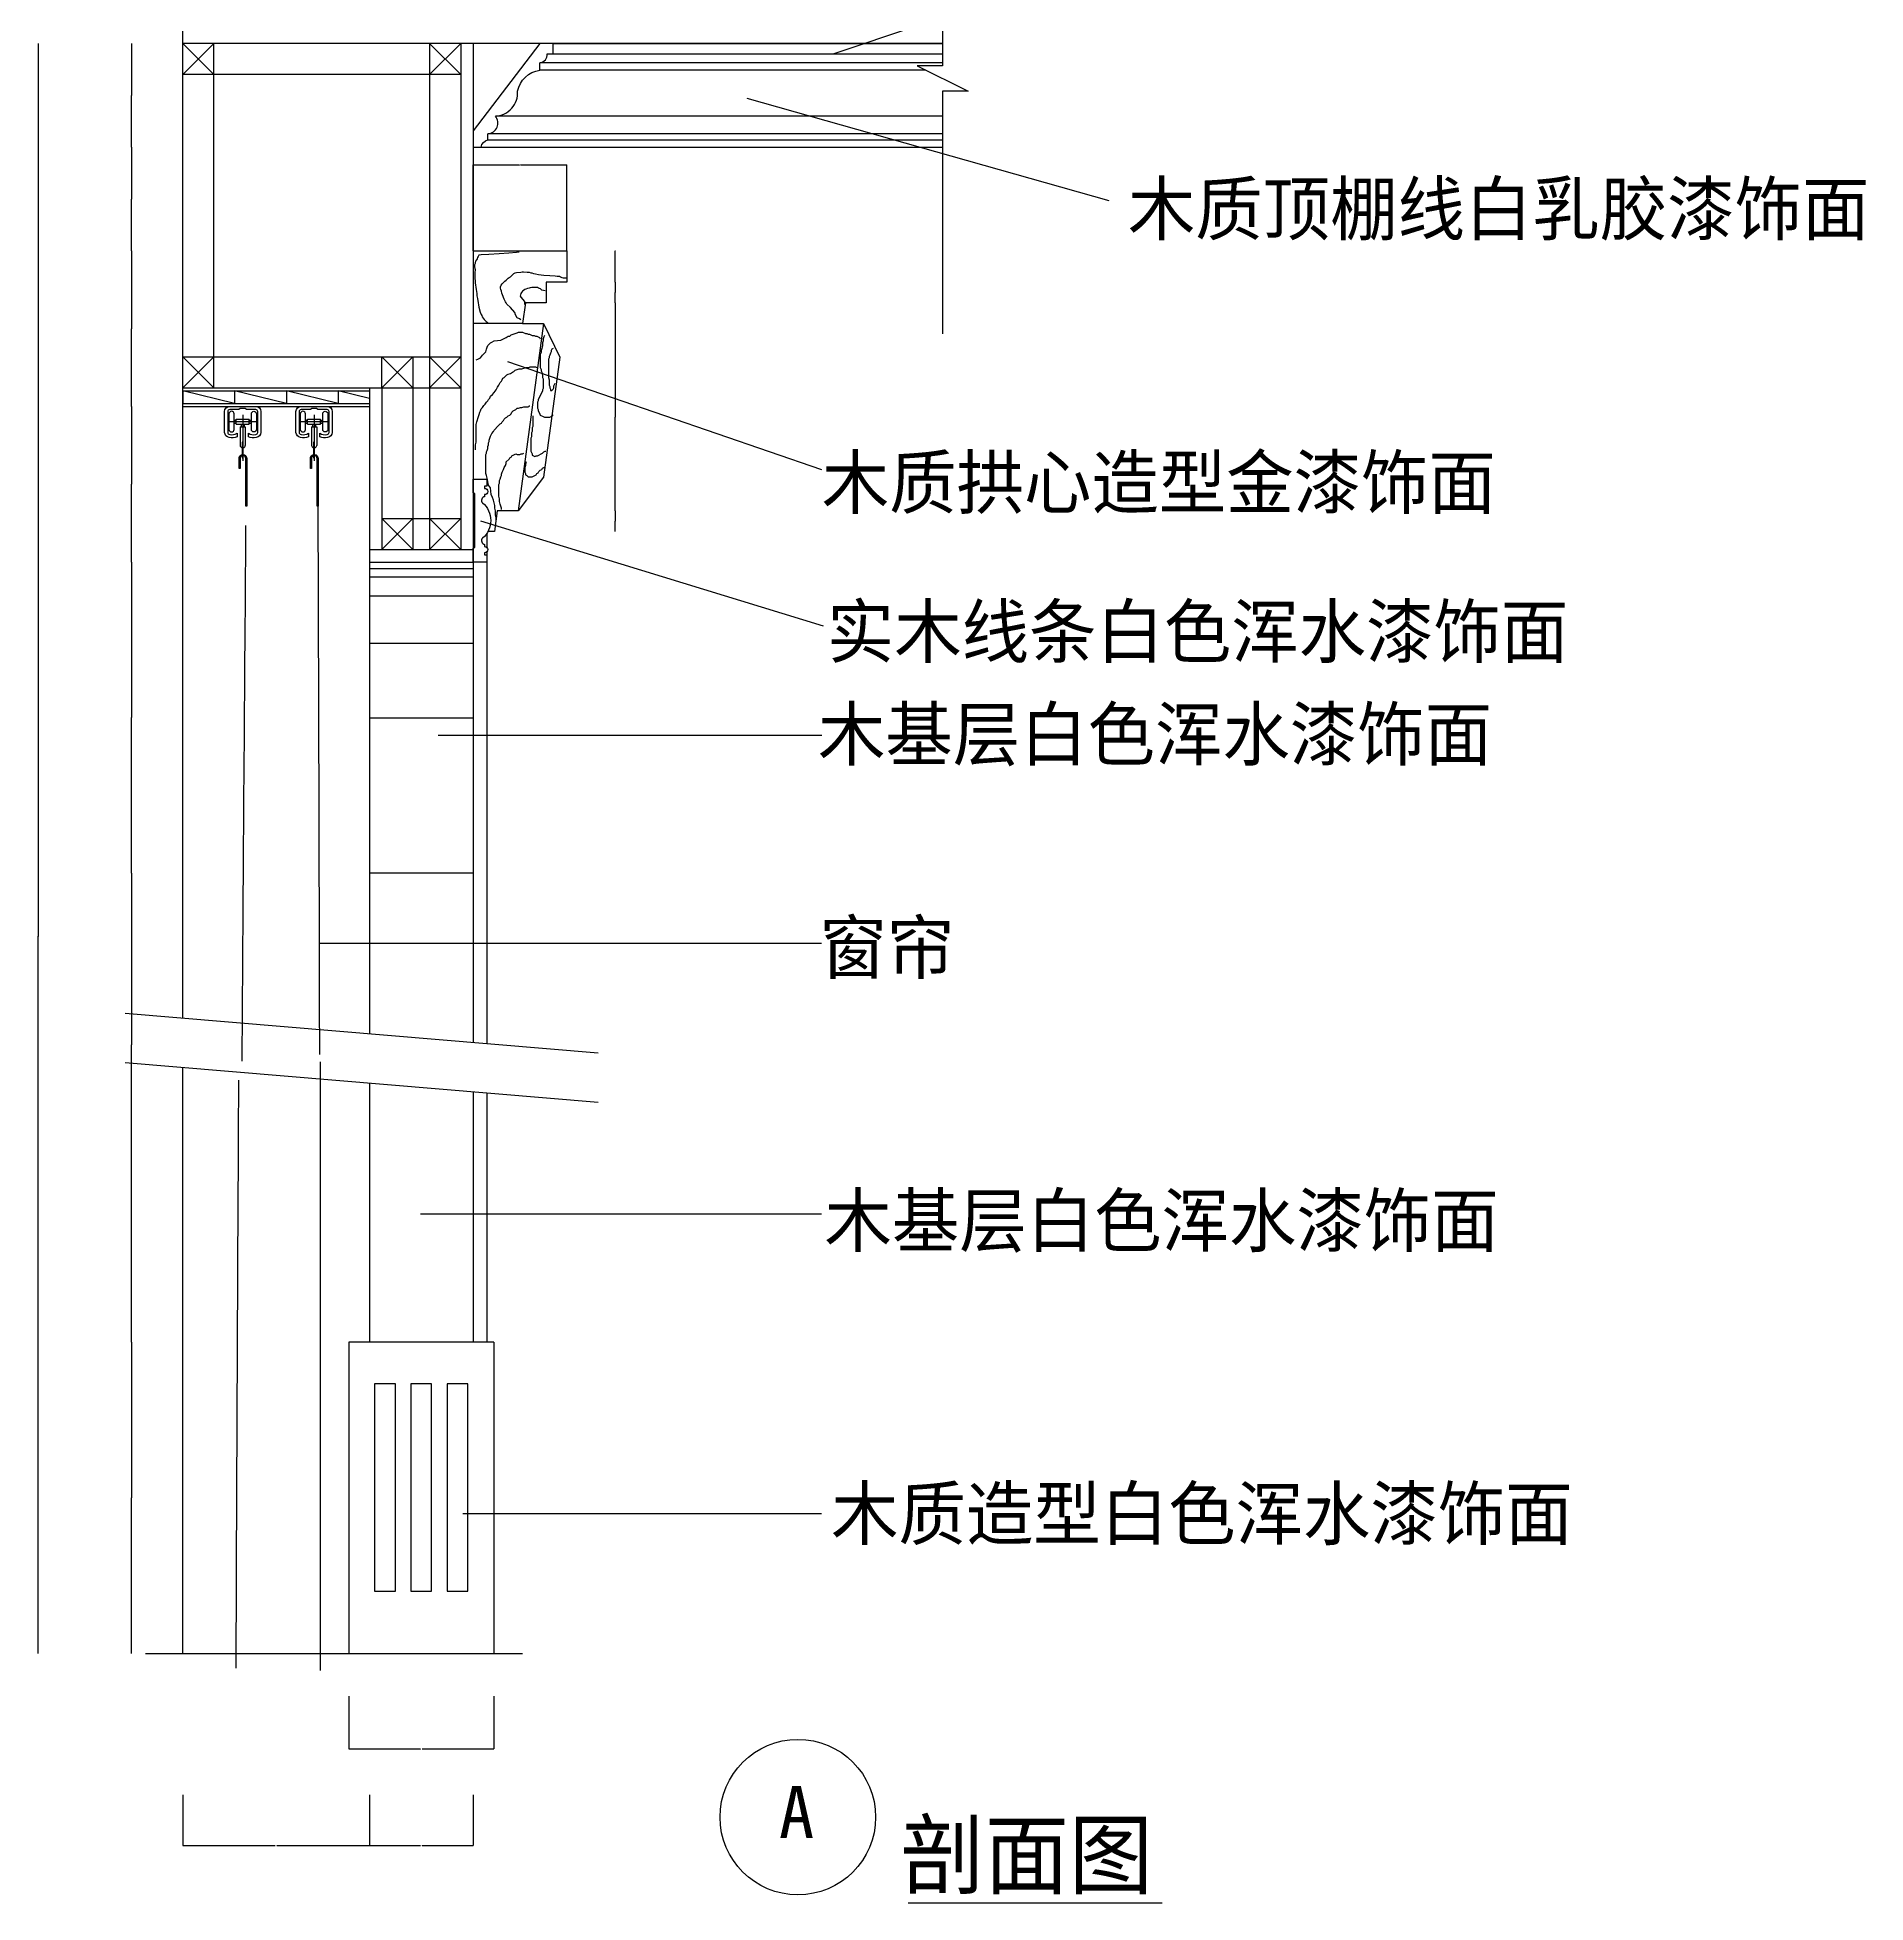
# Model space of a CAD drawing. Header units: metres. Extents: x 313 to 8800, y 220 to 11861.
# Drawn here: x 4784 to 8310, y 220 to 3818 of the extents above; entities that cross this region are included whole.
import ezdxf

# ---------------------------------------------------------------- set-up
doc = ezdxf.new("R2010")
doc.units = ezdxf.units.M
for name, color, linetype in [('2', 2, 'Continuous'), ('3', 3, 'Continuous'), ('4', 4, 'Continuous'), ('7', 7, 'Continuous'), ('BH', 3, 'Continuous'), ('DIM', 3, 'Continuous'), ('TEXT', 3, 'Continuous')]:
    doc.layers.add(name, color=color, linetype=linetype)
doc.dimstyles.get("Standard").update_dxf_attribs({"dimtxt": 2.5, "dimasz": 2.5, "dimexe": 1.25, "dimexo": 0.625, "dimtad": 1, "dimcen": 2.5, "dimazin": 3, "dimtfac": 1, "dimtmove": 0, "dimatfit": 3})

# ---------------------------------------------------------------- blocks, each defined once
blk = doc.blocks.new('窗帘-剖')
at = {"layer": '3'}
for p, q in [((-14.23, -14.61), (14.23, -14.61)), ((-8.3, -13.11), (-6.3, -13.11)), ((-8.3, -16.11), (-6.3, -16.11)), ((-6.3, -17.11), (-6.3, -12.11)), ((-6.3, -12.11), (6.3, -12.11)), ((-6.3, -17.11), (6.3, -17.11)), ((-1.5, -17.11), (-1.5, -19.61)), ((0, -7.92), (0, -52.37)), ((1.5, -17.11), (1.5, -19.61)), ((6.3, -17.11), (6.3, -12.11)), ((6.3, -13.11), (8.3, -13.11)), ((6.3, -16.11), (8.3, -16.11)), ((-2.5, -19.61), (-2.5, -37.61)), ((-2.5, -19.61), (2.5, -19.61)), ((2.5, -19.61), (2.5, -37.61))]:
    blk.add_line(p, q, dxfattribs=at)
for points in [[(-8.3, -22.12), (-8.3, -7.11, 1), (-13.3, -7.11), (-13.3, -22.12, 1)], [(8.3, -22.12), (8.3, -7.11, -1), (13.3, -7.11), (13.3, -22.12, -1)]]:
    blk.add_lwpolyline(points, format="xyb", close=True, dxfattribs=at)
blk.add_lwpolyline([(-0.5, -49.47), (0.5, -49.47), (0.5, -34.47), (-0.5, -34.47)], close=True, dxfattribs=at)
for points in [[(-0.5, -47.48, 0.34), (-2.58, -50.16), (-2.58, -59.89), (-3.58, -59.89), (-3.58, -50.16, -0.36), (-0.5, -46.45)], [(0.5, -46.4, -0.39), (3.95, -50.16), (3.95, -96.31), (2.95, -96.31), (2.95, -50.16, 0.38), (0.5, -47.41)]]:
    blk.add_lwpolyline(points, format="xyb", dxfattribs=at)
for centre, start, end in [((-0.5, -37.61), 180, 270), ((0.5, -37.61), 270, 0)]:
    blk.add_arc(centre, 2, start, end, dxfattribs=at)
at = {"layer": '7'}
blk.add_lwpolyline([(-12.5, 0), (12.5, 0, -0.41), (17.5, -5), (17.5, -25, -0.35), (13.04, -29.95, -0.17), (5.51, -29.26), (5.51, -25.89, 0.21), (12.5, -27, 0.41), (14.5, -25), (14.5, -5, 0.41), (12.5, -3), (3.6, -3), (2.33, -2), (-2.33, -2), (-3.6, -3), (-12.5, -3, 0.41), (-14.5, -5), (-14.5, -25, 0.41), (-12.5, -27, 0.21), (-5.51, -25.89), (-5.51, -29.26, -0.17), (-13.04, -29.95, -0.35), (-17.5, -25), (-17.5, -5, -0.41)], format="xyb", close=True, dxfattribs=at)
blk = doc.blocks.new('*D5')
for p, q in [((5064.56, 428.07), (5064.56, 330.36)), ((5424.56, 428.07), (5424.56, 330.36)), ((5064.81, 330.36), (5243.06, 330.36)), ((5246.06, 330.36), (5424.31, 330.36))]:
    blk.add_line(p, q)
at = {"layer": 'Defpoints'}
for p in [(5064.56, 428.07), (5424.56, 428.07), (5064.56, 330.36)]:
    blk.add_point(p, dxfattribs=at)
at = {"layer": 'DIM', "insert": (5244.56, 330.36), "char_height": 1, "attachment_point": 5}
blk.add_mtext('180', dxfattribs=at)
blk = doc.blocks.new('*D6')
for p, q in [((5424.56, 428.07), (5424.56, 330.36)), ((5624.56, 428.07), (5624.56, 330.36)), ((5424.81, 330.36), (5523.06, 330.36)), ((5526.06, 330.36), (5624.31, 330.36))]:
    blk.add_line(p, q)
at = {"layer": 'Defpoints'}
for p in [(5424.56, 428.07), (5624.56, 428.07), (5424.56, 330.36)]:
    blk.add_point(p, dxfattribs=at)
at = {"layer": 'DIM', "insert": (5524.56, 330.36), "char_height": 1, "attachment_point": 5}
blk.add_mtext('100', dxfattribs=at)
blk = doc.blocks.new('*D34')
for p, q in [((4785.59, 3805.91), (4785.59, 2083.54)), ((4785.34, 2083.54), (4785.09, 2083.54)), ((4785.59, 701), (4785.59, 2083.54)), ((4785.59, 2083.54), (4785.59, 2083.54)), ((4785.84, 2083.54), (4786.09, 2083.54))]:
    blk.add_line(p, q)
at = {"layer": 'Defpoints'}
for p in [(4785.59, 3805.91), (4785.59, 2083.54), (4785.59, 701)]:
    blk.add_point(p, dxfattribs=at)
at = {"layer": 'DIM', "insert": (4785.59, 2084.665), "char_height": 1, "attachment_point": 5}
blk.add_mtext('2900', dxfattribs=at)
blk = doc.blocks.new('*D35')
for p, q in [((4965.94, 3805.91), (4965.94, 3705.91)), ((4965.69, 3705.91), (4965.44, 3705.91)), ((4965.94, 3605.91), (4965.94, 3705.91)), ((4965.94, 3705.91), (4965.94, 3705.91)), ((4966.19, 3705.91), (4966.44, 3705.91))]:
    blk.add_line(p, q)
at = {"layer": 'Defpoints'}
for p in [(4965.94, 3805.91), (4965.94, 3705.91), (4965.94, 3605.91)]:
    blk.add_point(p, dxfattribs=at)
at = {"layer": 'DIM', "insert": (4965.94, 3707.035), "char_height": 1, "attachment_point": 5}
blk.add_mtext('100', dxfattribs=at)
blk = doc.blocks.new('*D36')
for p, q in [((4965.94, 3605.91), (4965.94, 3505.91)), ((4965.69, 3505.91), (4965.44, 3505.91)), ((4965.94, 3405.91), (4965.94, 3505.91)), ((4965.94, 3505.91), (4965.94, 3505.91)), ((4966.19, 3505.91), (4966.44, 3505.91))]:
    blk.add_line(p, q)
at = {"layer": 'Defpoints'}
for p in [(4965.94, 3605.91), (4965.94, 3505.91), (4965.94, 3405.91)]:
    blk.add_point(p, dxfattribs=at)
at = {"layer": 'DIM', "insert": (4965.94, 3507.035), "char_height": 1, "attachment_point": 5}
blk.add_mtext('100', dxfattribs=at)
blk = doc.blocks.new('*D37')
for p, q in [((5624.56, 3405.91), (5624.56, 3571.78)), ((5624.81, 3571.78), (5714.02, 3571.78)), ((5716.02, 3571.78), (5805.23, 3571.78)), ((5805.48, 3405.91), (5805.48, 3571.78))]:
    blk.add_line(p, q)
at = {"layer": 'Defpoints'}
for p in [(5624.56, 3571.78), (5624.56, 3405.91), (5805.48, 3405.91)]:
    blk.add_point(p, dxfattribs=at)
at = {"layer": 'DIM', "insert": (5715.02, 3571.78), "char_height": 1, "attachment_point": 5}
blk.add_mtext('90', dxfattribs=at)
blk = doc.blocks.new('*D38')
for p, q in [((4965.94, 2205.91), (4965.94, 1874.82)), ((4965.69, 1874.82), (4965.44, 1874.82)), ((4965.94, 1301), (4965.94, 1874.82)), ((4965.94, 1874.82), (4965.94, 1874.82)), ((4966.19, 1874.82), (4966.44, 1874.82))]:
    blk.add_line(p, q)
at = {"layer": 'Defpoints'}
for p in [(4965.94, 2205.91), (4965.94, 1874.82), (4965.94, 1301)]:
    blk.add_point(p, dxfattribs=at)
at = {"layer": 'DIM', "insert": (4965.94, 1875.945), "char_height": 1, "attachment_point": 5}
blk.add_mtext('1800', dxfattribs=at)
blk = doc.blocks.new('*D39')
for p, q in [((4965.94, 1301), (4965.94, 1001)), ((4965.69, 1001), (4965.44, 1001)), ((4965.94, 701), (4965.94, 1001)), ((4965.94, 1001), (4965.94, 1001)), ((4966.19, 1001), (4966.44, 1001))]:
    blk.add_line(p, q)
at = {"layer": 'Defpoints'}
for p in [(4965.94, 1301), (4965.94, 1001), (4965.94, 701)]:
    blk.add_point(p, dxfattribs=at)
at = {"layer": 'DIM', "insert": (4965.94, 1002.125), "char_height": 1, "attachment_point": 5}
blk.add_mtext('300', dxfattribs=at)
blk = doc.blocks.new('*D40')
for p, q in [((5384.56, 618.23), (5384.56, 516.6)), ((5664.56, 618.23), (5664.56, 516.6)), ((5384.81, 516.6), (5523.06, 516.6)), ((5526.06, 516.6), (5664.31, 516.6))]:
    blk.add_line(p, q)
at = {"layer": 'Defpoints'}
for p in [(5384.56, 618.23), (5664.56, 618.23), (5384.56, 516.6)]:
    blk.add_point(p, dxfattribs=at)
at = {"layer": 'DIM', "insert": (5524.56, 516.6), "char_height": 1, "attachment_point": 5}
blk.add_mtext('140', dxfattribs=at)
blk = doc.blocks.new('*D41')
for p, q in [((4965.94, 3405.91), (4965.94, 3255.91)), ((4965.69, 3255.91), (4965.44, 3255.91)), ((4965.94, 3105.91), (4965.94, 3255.91)), ((4965.94, 3255.91), (4965.94, 3255.91)), ((4966.19, 3255.91), (4966.44, 3255.91))]:
    blk.add_line(p, q)
at = {"layer": 'Defpoints'}
for p in [(4965.94, 3405.91), (4965.94, 3255.91), (4965.94, 3105.91)]:
    blk.add_point(p, dxfattribs=at)
at = {"layer": 'DIM', "insert": (4965.94, 3257.035), "char_height": 1, "attachment_point": 5}
blk.add_mtext('150', dxfattribs=at)
blk = doc.blocks.new('*D42')
for p, q in [((4965.94, 3105.91), (4965.94, 2955.91)), ((4965.69, 2955.91), (4965.44, 2955.91)), ((4965.94, 2805.91), (4965.94, 2955.91)), ((4965.94, 2955.91), (4965.94, 2955.91)), ((4966.19, 2955.91), (4966.44, 2955.91))]:
    blk.add_line(p, q)
at = {"layer": 'Defpoints'}
for p in [(4965.94, 3105.91), (4965.94, 2955.91), (4965.94, 2805.91)]:
    blk.add_point(p, dxfattribs=at)
at = {"layer": 'DIM', "insert": (4965.94, 2957.035), "char_height": 1, "attachment_point": 5}
blk.add_mtext('150', dxfattribs=at)
blk = doc.blocks.new('*D43')
for p, q in [((4965.94, 2805.91), (4965.94, 2505.91)), ((4965.69, 2505.91), (4965.44, 2505.91)), ((4965.94, 2205.91), (4965.94, 2505.91)), ((4965.94, 2505.91), (4965.94, 2505.91)), ((4966.19, 2505.91), (4966.44, 2505.91))]:
    blk.add_line(p, q)
at = {"layer": 'Defpoints'}
for p in [(4965.94, 2805.91), (4965.94, 2505.91), (4965.94, 2205.91)]:
    blk.add_point(p, dxfattribs=at)
at = {"layer": 'DIM', "insert": (4965.94, 2507.035), "char_height": 1, "attachment_point": 5}
blk.add_mtext('300', dxfattribs=at)
blk = doc.blocks.new('*D44')
for p, q in [((5898.04, 3405.91), (5897.79, 3405.91)), ((5898.29, 3405.91), (5898.29, 3405.91)), ((5898.29, 3345.91), (5898.29, 3405.91)), ((5898.29, 3405.91), (5898.29, 3405.91)), ((5898.54, 3405.91), (5898.79, 3405.91))]:
    blk.add_line(p, q)
at = {"layer": 'Defpoints'}
for p in [(5898.29, 3405.91), (5898.29, 3405.91), (5898.29, 3345.91)]:
    blk.add_point(p, dxfattribs=at)
at = {"layer": 'DIM', "insert": (5898.29, 3407.035), "char_height": 1, "attachment_point": 5}
blk.add_mtext('30', dxfattribs=at)
blk = doc.blocks.new('*D45')
for p, q in [((5898.04, 3325.91), (5897.79, 3325.91)), ((5898.29, 3345.91), (5898.29, 3325.91)), ((5898.29, 3305.91), (5898.29, 3325.91)), ((5898.29, 3325.91), (5898.29, 3325.91)), ((5898.54, 3325.91), (5898.79, 3325.91))]:
    blk.add_line(p, q)
at = {"layer": 'Defpoints'}
for p in [(5898.29, 3345.91), (5898.29, 3325.91), (5898.29, 3305.91)]:
    blk.add_point(p, dxfattribs=at)
at = {"layer": 'DIM', "insert": (5898.29, 3327.035), "char_height": 1, "attachment_point": 5}
blk.add_mtext('20', dxfattribs=at)
blk = doc.blocks.new('*D46')
for p, q in [((5898.29, 3305.91), (5898.29, 3265.91)), ((5898.04, 3265.91), (5897.79, 3265.91)), ((5898.29, 3265.91), (5898.29, 3265.91)), ((5898.29, 3265.91), (5898.29, 3265.91)), ((5898.54, 3265.91), (5898.79, 3265.91))]:
    blk.add_line(p, q)
at = {"layer": 'Defpoints'}
for p in [(5898.29, 3305.91), (5898.29, 3265.91), (5898.29, 3265.91)]:
    blk.add_point(p, dxfattribs=at)
at = {"layer": 'DIM', "insert": (5898.29, 3267.035), "char_height": 1, "attachment_point": 5}
blk.add_mtext('20', dxfattribs=at)
blk = doc.blocks.new('*D47')
for p, q in [((5898.29, 3265.91), (5898.29, 3085.18)), ((5898.04, 3085.18), (5897.79, 3085.18)), ((5898.29, 2904.45), (5898.29, 3085.18)), ((5898.29, 3085.18), (5898.29, 3085.18)), ((5898.54, 3085.18), (5898.79, 3085.18))]:
    blk.add_line(p, q)
at = {"layer": 'Defpoints'}
for p in [(5898.29, 3265.91), (5898.29, 3085.18), (5898.29, 2904.45)]:
    blk.add_point(p, dxfattribs=at)
at = {"layer": 'DIM', "insert": (5898.29, 3086.305), "char_height": 1, "attachment_point": 5}
blk.add_mtext('180', dxfattribs=at)
blk = doc.blocks.new('*D48')
for p, q in [((5898.04, 2884.45), (5897.79, 2884.45)), ((5898.29, 2904.45), (5898.29, 2884.45)), ((5898.29, 2864.45), (5898.29, 2884.45)), ((5898.29, 2884.45), (5898.29, 2884.45)), ((5898.54, 2884.45), (5898.79, 2884.45))]:
    blk.add_line(p, q)
at = {"layer": 'Defpoints'}
for p in [(5898.29, 2904.45), (5898.29, 2884.45), (5898.29, 2864.45)]:
    blk.add_point(p, dxfattribs=at)
at = {"layer": 'DIM', "insert": (5898.29, 2885.575), "char_height": 1, "attachment_point": 5}
blk.add_mtext('20', dxfattribs=at)

msp = doc.modelspace()

# ---------------------------------------------------------------- linework, layer by layer
at = {"layer": '2'}
for p, q in [((5064.56, 1926.34), (5064.56, 4416.46)), ((5064.56, 701), (5064.56, 1831.54)), ((4992.46, 701), (5719.84, 701))]:
    msp.add_line(p, q, dxfattribs=at)
at = {"layer": '3'}
for p, q in [((5064.56, 3805.91), (5124.56, 3745.91)), ((5124.56, 3805.91), (5064.56, 3745.91)), ((5540.56, 3805.91), (5600.56, 3745.91)), ((5600.56, 3805.91), (5540.56, 3745.91)), ((5778.84, 3785.91), (6529.98, 3785.91)), ((6529.98, 3768.77), (5753.13, 3768.77)), ((6497.77, 3754.48), (5753.13, 3754.48)), ((6529.98, 3665.91), (5667.41, 3665.91)), ((6529.98, 3631.63), (5653.13, 3631.63)), ((5653.13, 3620.2), (6529.98, 3620.2)), ((5720.04, 3265.91), (5624.56, 3265.91)), ((5064.56, 3201.91), (5124.56, 3141.91)), ((5124.56, 3201.91), (5064.56, 3141.91)), ((5448.56, 3201.91), (5508.56, 3141.91)), ((5508.56, 3201.91), (5448.56, 3141.91)), ((5600.56, 3201.91), (5540.56, 3141.91)), ((5540.56, 3201.91), (5600.56, 3141.91)), ((5448.56, 2889.91), (5508.56, 2829.91)), ((5508.56, 2889.91), (5448.56, 2829.91)), ((5540.56, 2889.91), (5600.56, 2829.91)), ((5600.56, 2889.91), (5540.56, 2829.91)), ((5624.56, 2792.77), (5424.56, 2792.77)), ((5624.56, 2776.53), (5424.56, 2776.53)), ((5624.56, 2739.97), (5424.56, 2739.97)), ((5624.56, 2648.59), (5424.56, 2648.59)), ((5624.56, 2504.42), (5424.56, 2504.42))]:
    msp.add_line(p, q, dxfattribs=at)
msp.add_lwpolyline([(5760.41, 3265.91), (5711.28, 2904.45)], dxfattribs=at)
for points in [[(5434.56, 821), (5474.56, 821), (5474.56, 1221), (5434.56, 1221)], [(5504.56, 821), (5544.56, 821), (5544.56, 1221), (5504.56, 1221)], [(5574.56, 821), (5614.56, 821), (5614.56, 1221), (5574.56, 1221)]]:
    msp.add_lwpolyline(points, close=True, dxfattribs=at)
at = {"layer": '4'}
for p, q in [((6529.98, 3805.91), (5064.56, 3805.91)), ((5600.56, 3805.91), (5600.56, 2829.91)), ((5624.56, 3805.91), (5624.56, 1879.39)), ((5424.56, 3141.91), (5424.56, 1896.16)), ((5448.56, 3141.91), (5448.56, 2829.91)), ((5064.56, 3105.91), (5424.56, 3105.91)), ((5424.56, 2829.91), (5624.56, 2829.91)), ((5424.56, 2805.91), (5624.56, 2805.91)), ((5624.56, 2205.91), (5424.56, 2205.91)), ((5424.56, 1801.36), (5424.56, 1301)), ((5624.56, 1784.59), (5624.56, 1301)), ((5384.56, 1301), (5384.56, 701)), ((5664.56, 1301), (5384.56, 1301)), ((5664.56, 1301), (5664.56, 701))]:
    msp.add_line(p, q, dxfattribs=at)
for points in [[(5624.56, 3637.34), (5624.56, 3605.91), (5640.27, 3605.91, -0.34), (5653.13, 3620.2), (5653.13, 3631.63, 0.61), (5667.41, 3665.91, 0.42), (5710.26, 3714.09, -0.32), (5753.13, 3754.48), (5753.13, 3768.77, 0.41), (5767.41, 3785.91), (5778.84, 3785.91), (5778.84, 3805.91), (5753.13, 3805.91)], [(5650.89, 2819.91), (5650.89, 2805.91), (5624.56, 2805.91), (5624.56, 2832.4), (5627.85, 2834.57), (5627.85, 2937.26), (5624.56, 2939.43), (5624.56, 2965.91), (5650.89, 2965.91), (5650.89, 2951.91), (5646.68, 2951.91), (5646.68, 2947.91, -0.98), (5646.68, 2935.91), (5646.68, 2931.91, 0.58), (5642.58, 2919.91, -0.47), (5642.58, 2851.91, 0.58), (5646.68, 2839.91), (5646.68, 2835.91, -0.98), (5646.68, 2823.91), (5646.68, 2819.91)]]:
    msp.add_lwpolyline(points, format="xyb", close=True, dxfattribs=at)
for points in [[(5778.84, 3805.91), (6529.98, 3805.91)], [(5064.56, 3141.91), (5448.56, 3141.91)]]:
    msp.add_lwpolyline(points, dxfattribs=at)
at = {"layer": '7'}
for p, q in [((5124.56, 3141.91), (5124.56, 3805.91)), ((5540.56, 3805.91), (5540.56, 2829.91)), ((5600.56, 3745.91), (5064.56, 3745.91)), ((5640.27, 3605.91), (6529.98, 3605.91)), ((5448.56, 3141.91), (5448.56, 3201.91)), ((5508.56, 3201.91), (5508.56, 2829.91)), ((5448.56, 3141.91), (5600.56, 3141.91)), ((5448.56, 2889.91), (5600.56, 2889.91)), ((5650.89, 2860.91), (5650.89, 2834.08)), ((5650.89, 2825.74), (5650.89, 1877.18)), ((5650.89, 1782.38), (5650.89, 1301))]:
    msp.add_line(p, q, dxfattribs=at)
for points in [[(5624.56, 3405.91), (5805.48, 3405.91), (5805.48, 3345.91), (5765.48, 3345.91), (5765.48, 3305.91), (5725.48, 3305.91), (5720.04, 3265.91)], [(5720.04, 3265.91), (5760.41, 3265.91), (5791.95, 3200.97), (5760.47, 2969.39), (5711.28, 2904.45), (5670.91, 2904.45)], [(5064.56, 3201.91), (5600.56, 3201.91)], [(5670.91, 2904.45), (5665.48, 2864.45), (5653.11, 2864.45)]]:
    msp.add_lwpolyline(points, dxfattribs=at)
for centre, radius, start, end in [((-773210.57, 225.61), 778540.94, 0.12, 0.2), ((850770.4, -3617.32), 845609.51, 179.56, 179.63), ((-742348.21, 1320.2), 747678.58, 359.95, 0.04), ((817239.6, -2445.74), 812078.72, 179.7, 179.78)]:
    msp.add_arc(centre, radius, start, end, dxfattribs=at)
at = {"layer": 'BH'}
for p, q in [((5628.57, 3383.74), (5628.16, 3381.67)), ((5628.99, 3386.24), (5628.57, 3383.74)), ((5631.07, 3388.73), (5628.99, 3386.24)), ((5632.32, 3390.81), (5631.07, 3388.73)), ((5633.15, 3393.31), (5632.32, 3390.81)), ((5633.98, 3395.38), (5633.15, 3393.31)), ((5635.65, 3397.46), (5633.98, 3395.38)), ((5639.81, 3398.29), (5635.65, 3397.46)), ((5654.78, 3399.13), (5639.81, 3398.29)), ((5674.75, 3400.37), (5654.78, 3399.13)), ((5693.06, 3401.62), (5674.75, 3400.37)), ((5708.03, 3402.87), (5693.06, 3401.62)), ((5713.44, 3403.28), (5708.03, 3402.87)), ((5628.16, 3381.67), (5627.33, 3379.17)), ((5627.33, 3379.17), (5627.33, 3375.01)), ((5627.33, 3375.01), (5627.74, 3372.1)), ((5627.74, 3372.1), (5628.16, 3370.03)), ((5628.16, 3367.95), (5627.74, 3365.87)), ((5627.74, 3365.87), (5627.74, 3352.57)), ((5627.74, 3352.57), (5628.16, 3348.41)), ((5628.16, 3370.03), (5628.16, 3367.95)), ((5628.16, 3348.41), (5628.57, 3344.25)), ((5683.07, 3345.08), (5685.98, 3347.58)), ((5685.98, 3347.58), (5688.06, 3349.66)), ((5688.06, 3349.66), (5690.14, 3351.73)), ((5690.14, 3351.73), (5692.22, 3353.4)), ((5692.22, 3353.4), (5694.31, 3354.64)), ((5694.31, 3354.64), (5696.39, 3355.89)), ((5696.39, 3355.89), (5698.47, 3357.97)), ((5698.47, 3357.97), (5700.96, 3360.46)), ((5700.96, 3360.46), (5703.04, 3362.13)), ((5703.04, 3362.13), (5705.54, 3363.37)), ((5705.54, 3363.37), (5708.45, 3364.21)), ((5708.45, 3364.21), (5716.77, 3365.04)), ((5716.77, 3365.04), (5719.27, 3365.45)), ((5719.27, 3365.45), (5721.76, 3365.45)), ((5721.76, 3365.45), (5728.42, 3365.04)), ((5728.42, 3365.04), (5732.58, 3364.62)), ((5732.58, 3364.62), (5735.49, 3363.79)), ((5735.49, 3363.79), (5737.57, 3363.37)), ((5737.57, 3363.37), (5740.9, 3362.54)), ((5740.9, 3362.54), (5745.06, 3361.71)), ((5745.06, 3361.71), (5750.88, 3360.46)), ((5750.88, 3360.46), (5755.88, 3360.05)), ((5755.88, 3360.05), (5760.87, 3359.22)), ((5760.87, 3359.22), (5772.52, 3358.39)), ((5772.52, 3358.39), (5782.5, 3357.55)), ((5782.5, 3357.55), (5786.66, 3357.14)), ((5786.66, 3357.14), (5791.24, 3357.14)), ((5791.24, 3357.14), (5793.32, 3355.89)), ((5793.32, 3355.89), (5795.81, 3354.64)), ((5795.81, 3354.64), (5797.89, 3353.81)), ((5797.89, 3353.81), (5804.55, 3353.81)), ((5804.55, 3353.81), (5804.97, 3354.23)), ((5628.57, 3344.25), (5629.41, 3340.09)), ((5629.41, 3340.09), (5629.82, 3335.94)), ((5629.82, 3335.94), (5630.65, 3331.78)), ((5630.65, 3331.78), (5631.07, 3327.62)), ((5631.07, 3327.62), (5631.49, 3323.47)), ((5631.49, 3323.47), (5631.9, 3319.31)), ((5631.9, 3319.31), (5632.73, 3314.32)), ((5632.73, 3314.32), (5634.4, 3306.01)), ((5677.25, 3336.77), (5678.91, 3339.68)), ((5677.25, 3333.86), (5677.25, 3336.77)), ((5678.08, 3331.36), (5677.25, 3333.86)), ((5679.33, 3328.45), (5678.08, 3331.36)), ((5678.91, 3339.68), (5680.58, 3342.17)), ((5680.16, 3324.3), (5679.33, 3328.45)), ((5680.99, 3321.39), (5680.16, 3324.3)), ((5680.58, 3342.17), (5683.07, 3345.08)), ((5682.24, 3318.06), (5680.99, 3321.39)), ((5683.07, 3315.98), (5682.24, 3318.06)), ((5684.32, 3313.07), (5683.07, 3315.98)), ((5685.57, 3310.16), (5684.32, 3313.07)), ((5687.23, 3307.67), (5685.57, 3310.16)), ((5715.94, 3320.97), (5715.52, 3318.48)), ((5715.52, 3318.48), (5716.77, 3316.4)), ((5716.35, 3323.47), (5715.94, 3320.97)), ((5717.6, 3325.54), (5716.35, 3323.47)), ((5716.77, 3316.4), (5723.43, 3308.08)), ((5719.68, 3328.04), (5717.6, 3325.54)), ((5721.76, 3329.7), (5719.68, 3328.04)), ((5724.26, 3331.36), (5721.76, 3329.7)), ((5726.34, 3332.2), (5724.26, 3331.36)), ((5729.67, 3333.44), (5726.34, 3332.2)), ((5732.58, 3334.27), (5729.67, 3333.44)), ((5734.66, 3334.69), (5732.58, 3334.27)), ((5737.57, 3335.11), (5734.66, 3334.69)), ((5740.07, 3335.52), (5737.57, 3335.11)), ((5744.64, 3335.52), (5740.07, 3335.52)), ((5746.72, 3335.11), (5744.64, 3335.52)), ((5748.8, 3335.11), (5746.72, 3335.11)), ((5750.88, 3333.86), (5748.8, 3335.11)), ((5754.21, 3332.61), (5750.88, 3333.86)), ((5757.12, 3330.53), (5754.21, 3332.61)), ((5760.45, 3329.29), (5757.12, 3330.53)), ((5763.36, 3328.87), (5760.45, 3329.29)), ((5634.4, 3306.01), (5634.81, 3301.85)), ((5634.81, 3301.85), (5635.65, 3297.69)), ((5635.65, 3297.69), (5638.14, 3287.71)), ((5638.14, 3287.71), (5639.81, 3283.56)), ((5639.81, 3283.56), (5641.06, 3281.48)), ((5641.06, 3281.48), (5641.89, 3278.98)), ((5641.89, 3278.98), (5643.97, 3276.07)), ((5643.97, 3276.07), (5645.63, 3273.58)), ((5688.48, 3305.59), (5687.23, 3307.67)), ((5689.73, 3303.51), (5688.48, 3305.59)), ((5696.39, 3296.86), (5689.73, 3303.51)), ((5704.71, 3286.88), (5696.39, 3296.86)), ((5706.37, 3282.73), (5704.71, 3286.88)), ((5709.7, 3276.91), (5706.37, 3282.73)), ((5713.86, 3275.24), (5709.7, 3276.91)), ((5716.77, 3273.16), (5713.86, 3275.24)), ((5723.43, 3308.08), (5723.84, 3306.01)), ((5723.84, 3306.01), (5723.84, 3302.68)), ((5645.63, 3273.58), (5647.71, 3271.5)), ((5647.71, 3271.5), (5649.79, 3269.84)), ((5649.79, 3269.84), (5651.87, 3268.59)), ((5651.87, 3268.59), (5653.95, 3266.1)), ((5677.95, 3233.69), (5688.45, 3238.94)), ((5688.45, 3238.94), (5692.39, 3241.56)), ((5692.39, 3241.56), (5695.02, 3241.56)), ((5695.02, 3241.56), (5697.64, 3244.19)), ((5697.64, 3244.19), (5705.52, 3246.81)), ((5705.52, 3246.81), (5709.46, 3248.13)), ((5709.46, 3248.13), (5712.09, 3249.44)), ((5712.09, 3249.44), (5719.97, 3249.44)), ((5719.97, 3249.44), (5725.22, 3246.81)), ((5725.22, 3246.81), (5727.85, 3246.81)), ((5727.85, 3246.81), (5730.48, 3245.5)), ((5730.48, 3245.5), (5733.1, 3245.5)), ((5733.1, 3245.5), (5738.36, 3242.88)), ((5738.36, 3242.88), (5742.3, 3242.88)), ((5742.3, 3242.88), (5744.92, 3241.56)), ((5744.92, 3241.56), (5747.55, 3241.56)), ((5747.55, 3241.56), (5750.17, 3240.25)), ((5750.17, 3240.25), (5752.8, 3238.94)), ((5752.8, 3238.94), (5754.11, 3236.32)), ((5760.68, 3240.25), (5759.37, 3236.32)), ((5761.99, 3242.88), (5760.68, 3240.25)), ((5638.55, 3199.57), (5642.49, 3204.82)), ((5642.49, 3204.82), (5649.05, 3211.38)), ((5649.05, 3211.38), (5650.37, 3216.63)), ((5650.37, 3216.63), (5651.68, 3220.57)), ((5651.68, 3220.57), (5652.99, 3223.19)), ((5652.99, 3223.19), (5658.25, 3228.44)), ((5658.25, 3228.44), (5660.87, 3229.75)), ((5660.87, 3229.75), (5664.81, 3232.38)), ((5664.81, 3232.38), (5677.95, 3233.69)), ((5755.43, 3210.07), (5754.11, 3206.13)), ((5754.11, 3206.13), (5754.11, 3181.2)), ((5756.74, 3217.94), (5755.43, 3214.01)), ((5755.43, 3214.01), (5755.43, 3210.07)), ((5758.05, 3223.19), (5756.74, 3217.94)), ((5759.37, 3232.38), (5758.05, 3228.44)), ((5758.05, 3228.44), (5758.05, 3223.19)), ((5759.37, 3236.32), (5759.37, 3232.38)), ((5772.5, 3204.82), (5771.19, 3202.2)), ((5771.19, 3202.2), (5771.19, 3199.57)), ((5773.81, 3208.76), (5772.5, 3204.82)), ((5775.13, 3211.38), (5773.81, 3208.76)), ((5776.44, 3216.63), (5775.13, 3214.01)), ((5775.13, 3214.01), (5775.13, 3211.38)), ((5779.07, 3217.94), (5776.44, 3216.63)), ((5630.67, 3195.63), (5633.29, 3196.95)), ((5633.29, 3196.95), (5638.55, 3199.57)), ((5684.51, 3161.51), (5689.76, 3166.76)), ((5689.76, 3166.76), (5692.39, 3168.07)), ((5692.39, 3168.07), (5696.33, 3169.39)), ((5696.33, 3169.39), (5700.27, 3172.01)), ((5700.27, 3172.01), (5702.9, 3173.32)), ((5702.9, 3173.32), (5705.52, 3175.95)), ((5705.52, 3175.95), (5709.46, 3177.26)), ((5709.46, 3177.26), (5713.4, 3178.57)), ((5713.4, 3178.57), (5718.66, 3178.57)), ((5718.66, 3178.57), (5726.54, 3181.2)), ((5726.54, 3181.2), (5731.79, 3181.2)), ((5731.79, 3181.2), (5734.42, 3182.51)), ((5734.42, 3182.51), (5744.92, 3182.51)), ((5744.92, 3182.51), (5747.55, 3181.2)), ((5747.55, 3181.2), (5748.86, 3181.2)), ((5754.11, 3181.2), (5755.43, 3177.26)), ((5755.43, 3177.26), (5755.43, 3174.64)), ((5755.43, 3174.64), (5756.74, 3172.01)), ((5756.74, 3172.01), (5756.74, 3169.39)), ((5756.74, 3169.39), (5758.05, 3166.76)), ((5758.05, 3166.76), (5758.05, 3161.51)), ((5771.19, 3199.57), (5769.87, 3196.95)), ((5769.87, 3196.95), (5769.87, 3161.51)), ((5064.56, 3135.91), (5424.56, 3135.91)), ((5662.19, 3128.71), (5664.81, 3132.64)), ((5664.81, 3132.64), (5668.75, 3137.89)), ((5668.75, 3137.89), (5671.38, 3143.14)), ((5671.38, 3143.14), (5674.01, 3147.08)), ((5674.01, 3147.08), (5676.63, 3152.33)), ((5676.63, 3152.33), (5679.26, 3154.95)), ((5679.26, 3154.95), (5680.57, 3157.58)), ((5680.57, 3157.58), (5681.89, 3160.2)), ((5681.89, 3160.2), (5684.51, 3161.51)), ((5758.05, 3135.27), (5750.17, 3119.52)), ((5758.05, 3161.51), (5759.37, 3158.89)), ((5759.37, 3140.52), (5758.05, 3137.89)), ((5758.05, 3137.89), (5758.05, 3135.27)), ((5759.37, 3158.89), (5759.37, 3140.52)), ((5769.87, 3161.51), (5771.19, 3157.58)), ((5771.19, 3157.58), (5771.19, 3147.08)), ((5771.19, 3147.08), (5772.5, 3144.45)), ((5772.5, 3144.45), (5772.5, 3141.83)), ((5772.5, 3141.83), (5773.81, 3139.2)), ((5773.81, 3139.2), (5773.81, 3136.58)), ((5773.81, 3136.58), (5776.44, 3136.58)), ((5776.44, 3136.58), (5779.07, 3139.2)), ((5779.07, 3139.2), (5780.38, 3141.83)), ((5780.38, 3145.77), (5783.01, 3151.01)), ((5780.38, 3141.83), (5780.38, 3145.77)), ((5064.56, 3111.91), (5424.56, 3111.91)), ((5635.92, 3090.65), (5637.23, 3094.59)), ((5637.23, 3094.59), (5638.55, 3097.21)), ((5638.55, 3097.21), (5639.86, 3101.15)), ((5639.86, 3101.15), (5642.49, 3103.77)), ((5642.49, 3103.77), (5645.11, 3107.71)), ((5645.11, 3107.71), (5647.74, 3110.33)), ((5647.74, 3110.33), (5650.37, 3114.27)), ((5650.37, 3114.27), (5652.99, 3116.89)), ((5652.99, 3116.89), (5654.31, 3119.52)), ((5654.31, 3119.52), (5656.93, 3122.14)), ((5656.93, 3122.14), (5658.25, 3126.08)), ((5658.25, 3126.08), (5662.19, 3128.71)), ((5697.64, 3091.96), (5698.96, 3094.59)), ((5698.96, 3094.59), (5701.58, 3097.21)), ((5701.58, 3097.21), (5704.21, 3098.52)), ((5704.21, 3098.52), (5706.84, 3099.83)), ((5706.84, 3099.83), (5709.46, 3102.46)), ((5709.46, 3102.46), (5712.09, 3102.46)), ((5712.09, 3102.46), (5716.03, 3103.77)), ((5716.03, 3103.77), (5718.66, 3103.77)), ((5718.66, 3103.77), (5722.6, 3105.08)), ((5722.6, 3105.08), (5730.48, 3105.08)), ((5730.48, 3105.08), (5733.1, 3106.4)), ((5733.1, 3106.4), (5733.1, 3107.71)), ((5750.17, 3116.89), (5748.86, 3114.27)), ((5748.86, 3114.27), (5748.86, 3102.46)), ((5748.86, 3102.46), (5750.17, 3099.83)), ((5750.17, 3119.52), (5750.17, 3116.89)), ((5750.17, 3099.83), (5750.17, 3097.21)), ((5750.17, 3097.21), (5752.8, 3093.27)), ((5630.67, 3070.96), (5631.98, 3076.21)), ((5630.67, 3036.84), (5630.67, 3070.96)), ((5631.98, 3076.21), (5634.61, 3086.71)), ((5634.61, 3086.71), (5635.92, 3090.65)), ((5663.5, 3057.84), (5664.81, 3060.47)), ((5664.81, 3060.47), (5672.69, 3068.34)), ((5672.69, 3068.34), (5676.63, 3072.28)), ((5676.63, 3072.28), (5679.26, 3073.59)), ((5679.26, 3073.59), (5680.57, 3076.21)), ((5680.57, 3076.21), (5683.2, 3078.84)), ((5683.2, 3078.84), (5684.51, 3081.46)), ((5684.51, 3081.46), (5687.14, 3084.09)), ((5687.14, 3084.09), (5689.76, 3085.4)), ((5689.76, 3085.4), (5692.39, 3088.02)), ((5692.39, 3088.02), (5695.02, 3089.34)), ((5695.02, 3089.34), (5697.64, 3091.96)), ((5739.67, 3067.03), (5738.36, 3064.4)), ((5738.36, 3064.4), (5738.36, 3057.84)), ((5739.67, 3088.02), (5739.67, 3067.03)), ((5752.8, 3093.27), (5754.11, 3089.34)), ((5754.11, 3089.34), (5759.37, 3086.71)), ((5759.37, 3086.71), (5761.99, 3085.4)), ((5761.99, 3085.4), (5772.5, 3085.4)), ((5772.5, 3085.4), (5775.13, 3086.71)), ((5775.13, 3086.71), (5777.75, 3089.34)), ((5777.75, 3089.34), (5779.07, 3089.34)), ((5629.35, 3031.59), (5630.67, 3036.84)), ((5629.35, 3022.41), (5629.35, 3031.59)), ((5651.68, 3021.1), (5652.99, 3025.03)), ((5652.99, 3028.97), (5654.31, 3031.59)), ((5652.99, 3025.03), (5652.99, 3028.97)), ((5654.31, 3035.53), (5655.62, 3038.16)), ((5654.31, 3031.59), (5654.31, 3035.53)), ((5655.62, 3040.78), (5658.25, 3048.65)), ((5655.62, 3038.16), (5655.62, 3040.78)), ((5658.25, 3048.65), (5659.56, 3051.28)), ((5659.56, 3051.28), (5660.87, 3053.9)), ((5660.87, 3053.9), (5663.5, 3057.84)), ((5737.04, 3047.34), (5735.73, 3044.72)), ((5735.73, 3044.72), (5735.73, 3019.78)), ((5738.36, 3057.84), (5737.04, 3055.22)), ((5737.04, 3055.22), (5737.04, 3047.34)), ((5649.05, 3013.22), (5650.37, 3015.85)), ((5649.05, 2976.48), (5649.05, 3013.22)), ((5650.37, 3018.47), (5651.68, 3021.1)), ((5650.37, 3015.85), (5650.37, 3018.47)), ((5683.2, 2984.35), (5684.51, 2988.29)), ((5684.51, 2988.29), (5687.14, 2992.23)), ((5687.14, 2992.23), (5688.45, 2996.16)), ((5688.45, 2998.79), (5693.7, 3004.04)), ((5688.45, 2996.16), (5688.45, 2998.79)), ((5693.7, 3004.04), (5695.02, 3006.66)), ((5695.02, 3006.66), (5697.64, 3007.97)), ((5697.64, 3007.97), (5698.96, 3010.6)), ((5698.96, 3010.6), (5704.21, 3013.22)), ((5704.21, 3013.22), (5706.84, 3014.53)), ((5706.84, 3014.53), (5709.46, 3013.22)), ((5709.46, 3013.22), (5714.72, 3013.22)), ((5714.72, 3013.22), (5717.34, 3014.53)), ((5717.34, 3014.53), (5719.97, 3014.53)), ((5719.97, 3014.53), (5722.6, 3015.85)), ((5725.22, 2992.23), (5723.91, 2988.29)), ((5723.91, 2988.29), (5723.91, 2979.1)), ((5726.54, 2998.79), (5725.22, 2994.85)), ((5725.22, 2994.85), (5725.22, 2992.23)), ((5735.73, 3019.78), (5738.36, 3014.53)), ((5738.36, 3014.53), (5738.36, 3011.91)), ((5738.36, 3011.91), (5743.61, 3009.29)), ((5743.61, 3009.29), (5746.24, 3010.6)), ((5746.24, 3010.6), (5748.86, 3010.6)), ((5748.86, 3010.6), (5751.49, 3011.91)), ((5751.49, 3011.91), (5755.43, 3014.53)), ((5755.43, 3014.53), (5758.05, 3015.85)), ((5756.74, 2984.35), (5758.05, 2986.98)), ((5758.05, 3015.85), (5760.68, 3018.47)), ((5758.05, 2986.98), (5760.68, 2988.29)), ((5760.68, 3018.47), (5763.31, 3019.78)), ((5760.68, 2988.29), (5763.31, 2988.29)), ((5763.31, 3019.78), (5764.62, 3019.78)), ((5650.37, 2972.54), (5649.05, 2976.48)), ((5651.68, 2967.29), (5650.37, 2972.54)), ((5654.31, 2954.17), (5651.68, 2967.29)), ((5658.25, 2948.92), (5654.31, 2954.17)), ((5674.01, 2955.48), (5675.32, 2958.11)), ((5674.01, 2933.17), (5674.01, 2955.48)), ((5675.32, 2963.35), (5676.63, 2965.98)), ((5675.32, 2958.11), (5675.32, 2963.35)), ((5676.63, 2965.98), (5677.95, 2969.92)), ((5677.95, 2969.92), (5679.26, 2972.54)), ((5679.26, 2975.17), (5680.57, 2979.1)), ((5679.26, 2972.54), (5679.26, 2975.17)), ((5680.57, 2979.1), (5683.2, 2984.35)), ((5723.91, 2979.1), (5725.22, 2976.48)), ((5725.22, 2976.48), (5725.22, 2973.85)), ((5725.22, 2973.85), (5727.85, 2972.54)), ((5727.85, 2972.54), (5730.48, 2969.92)), ((5730.48, 2969.92), (5738.36, 2969.92)), ((5738.36, 2969.92), (5746.24, 2973.85)), ((5746.24, 2973.85), (5747.55, 2976.48)), ((5747.55, 2976.48), (5750.17, 2977.79)), ((5750.17, 2977.79), (5751.49, 2980.41)), ((5751.49, 2980.41), (5754.11, 2983.04)), ((5754.11, 2983.04), (5756.74, 2984.35)), ((5659.56, 2935.8), (5658.25, 2948.92)), ((5662.19, 2930.55), (5659.56, 2935.8)), ((5663.5, 2925.3), (5662.19, 2930.55)), ((5664.81, 2920.05), (5663.5, 2925.3)), ((5666.13, 2914.8), (5664.81, 2920.05)), ((5666.13, 2909.55), (5666.13, 2914.8)), ((5675.32, 2927.92), (5674.01, 2933.17)), ((5675.32, 2922.67), (5675.32, 2927.92)), ((5676.63, 2917.42), (5675.32, 2922.67)), ((5679.26, 2909.55), (5676.63, 2917.42)), ((5667.44, 2904.3), (5666.13, 2909.55)), ((5667.44, 2896.43), (5667.44, 2904.3)), ((5668.75, 2891.18), (5667.44, 2896.43)), ((5668.75, 2884.62), (5668.75, 2891.18)), ((5679.26, 2906.92), (5679.26, 2909.55))]:
    msp.add_line(p, q, dxfattribs=at)
for points in [[(5264.56, 3111.91), (5164.56, 3135.91), (5164.56, 3111.91), (5064.56, 3135.91), (5064.56, 3111.91)], [(5424.56, 3121.51), (5364.56, 3135.91), (5364.56, 3111.91), (5264.56, 3135.91), (5264.56, 3111.91)]]:
    msp.add_lwpolyline(points, dxfattribs=at)
at = {"layer": 'DIM'}
for p, q in [((4953.73, 1935.63), (5865.59, 1859.18)), ((4953.73, 1840.83), (5865.59, 1764.38))]:
    msp.add_line(p, q, dxfattribs=at)
msp.add_lwpolyline([(6529.98, 4230.91), (6529.98, 3763.02), (6480.68, 3763.02), (6579.29, 3713.77), (6529.98, 3713.77), (6529.98, 3245.88)], dxfattribs=at)
at = {"layer": 'TEXT'}
msp.add_line((6463.72, 220.07), (6953.51, 220.07), dxfattribs=at)
msp.add_circle((6250.75, 385.08), 150, dxfattribs=at)

# ---------------------------------------------------------------- block references
at = {"layer": 'DIM', "xscale": 2, "yscale": 2, "zscale": 2}
for p in [(5180.21, 3105.91), (5317.84, 3105.91)]:
    msp.add_blockref('窗帘-剖', p, dxfattribs=at)

# ---------------------------------------------------------------- texts
at = {"layer": 'TEXT'}
for s, height, p in [('木质顶棚线白乳胶漆饰面', 100, (6887.14, 3437.19)), ('木质拱心造型金漆饰面', 100, (6296.8, 2909.58)), ('实木线条白色浑水漆饰面', 100, (6306.56, 2621.9)), ('木基层白色浑水漆饰面', 100, (6289.48, 2423.85)), ('窗帘', 100, (6292.34, 2012.6)), ('木基层白色浑水漆饰面', 100, (6302.06, 1485.76)), ('木质造型白色浑水漆饰面', 100, (6314.84, 920.59)), ('A', 100, (6214.18, 344.85)), ('剖面图', 125, (6448.39, 249.96))]:
    msp.add_text(s, height=height, dxfattribs=at).set_placement(p)

# ---------------------------------------------------------------- dimensions: what is measured, and where the dimension line sits
at = {"layer": 'DIM'}
for base, p1, p2, text, picture, middle in [((4785.59, 2083.54), (4785.59, 3805.91), (4785.59, 701), '2900', '*D34', (4785.59, 2084.665)), ((4965.94, 3705.91), (4965.94, 3605.91), (4965.94, 3805.91), '100', '*D35', (4965.94, 3707.035)), ((4965.94, 3505.91), (4965.94, 3405.91), (4965.94, 3605.91), '100', '*D36', (4965.94, 3507.035)), ((5624.56, 3571.78), (5624.56, 3405.91), (5805.48, 3405.91), '90', '*D37', (5715.02, 3571.78)), ((4965.94, 3255.91), (4965.94, 3105.91), (4965.94, 3405.91), '150', '*D41', (4965.94, 3257.035)), ((5898.29, 3405.91), (5898.29, 3405.91), (5898.29, 3345.91), '30', '*D44', (5898.29, 3407.035)), ((5898.29, 3325.91), (5898.29, 3345.91), (5898.29, 3305.91), '20', '*D45', (5898.29, 3327.035)), ((5898.29, 3265.91), (5898.29, 3305.91), (5898.29, 3265.91), '20', '*D46', (5898.29, 3267.035)), ((5898.29, 3085.18), (5898.29, 3265.91), (5898.29, 2904.45), '180', '*D47', (5898.29, 3086.305)), ((4965.94, 2955.91), (4965.94, 3105.91), (4965.94, 2805.91), '150', '*D42', (4965.94, 2957.035)), ((5898.29, 2884.45), (5898.29, 2904.45), (5898.29, 2864.45), '20', '*D48', (5898.29, 2885.575)), ((4965.94, 2505.91), (4965.94, 2805.91), (4965.94, 2205.91), '300', '*D43', (4965.94, 2507.035)), ((4965.94, 1874.82), (4965.94, 2205.91), (4965.94, 1301), '1800', '*D38', (4965.94, 1875.945)), ((4965.94, 1001), (4965.94, 1301), (4965.94, 701), '300', '*D39', (4965.94, 1002.125)), ((5384.56, 516.6), (5384.56, 618.23), (5664.56, 618.23), '140', '*D40', (5524.56, 516.6)), ((5064.56, 330.36), (5064.56, 428.07), (5424.56, 428.07), '180', '*D5', (5244.56, 330.36)), ((5424.56, 330.36), (5424.56, 428.07), (5624.56, 428.07), '100', '*D6', (5524.56, 330.36))]:
    dim = msp.add_linear_dim(base=base, p1=p1, p2=p2, text=text, dimstyle='Standard', dxfattribs=at)
    dim.commit()
    dim.dimension.update_dxf_attribs({"geometry": picture, "text_midpoint": middle})

# ---------------------------------------------------------------- leaders
for points in [[(6318.71, 3786.12), (6846.67, 3963.22)], [(6152.47, 3700.31), (6850.33, 3503.13)], [(5690.94, 3192.48), (6296.48, 2984.32)], [(5638.49, 2885.18), (6299.25, 2682.97)], [(5556.99, 2471.99), (6297.28, 2471.99)], [(5327.79, 2070.5), (6296.19, 2070.5)], [(5522.73, 1548.94), (6296.19, 1548.94)], [(5604.48, 970.84), (6296.19, 970.84)]]:
    msp.add_leader(points, dimstyle='Standard', dxfattribs=at)

doc.saveas('drawing.dxf')
